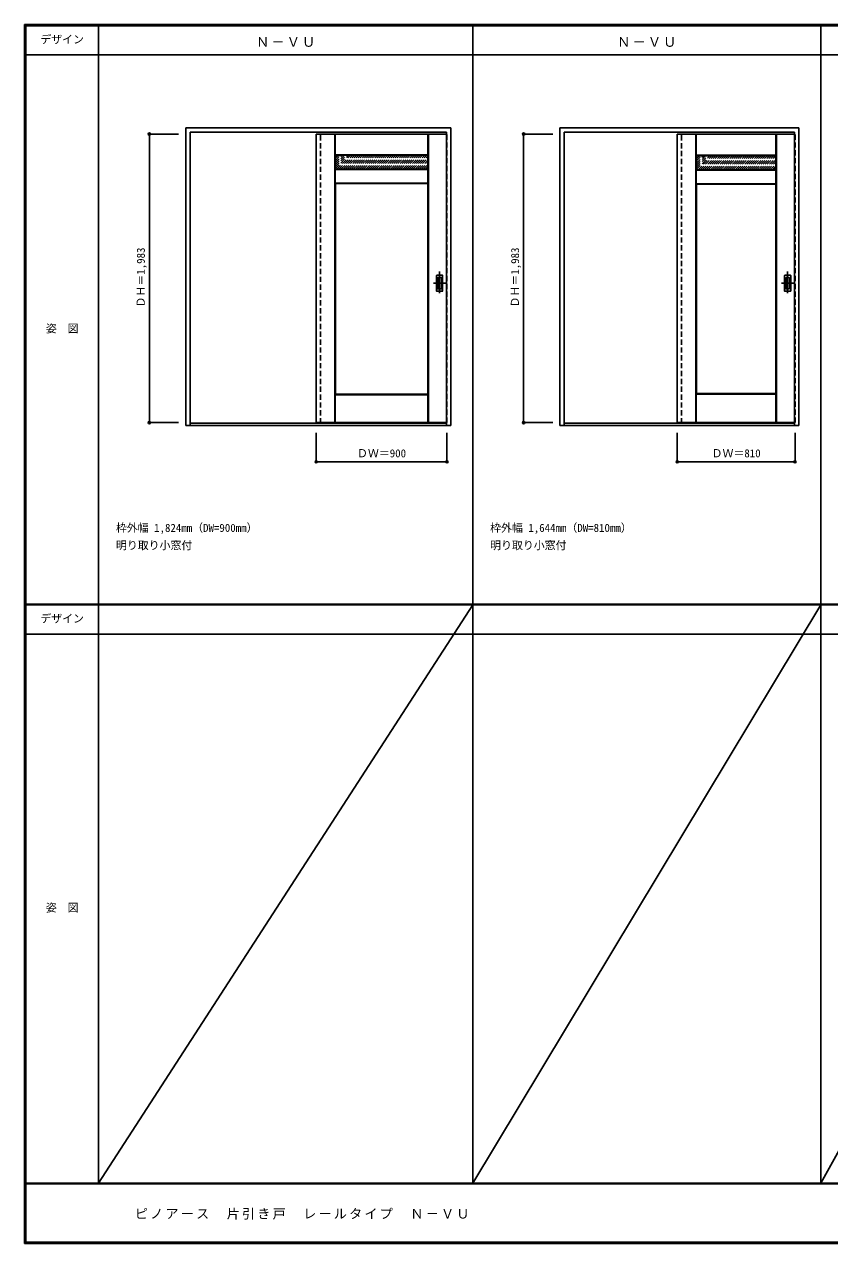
# Model space of a CAD drawing. Units: millimetres, scale not verified. Extents: x -6000 to 5700, y -4307 to 4175.
# Drawn here: x -6000 to -461, y -4205 to 4175 of the extents above; entities that cross this region are included whole.
import ezdxf
from ezdxf.enums import TextEntityAlignment as Align

# ---------------------------------------------------------------- set-up
doc = ezdxf.new("R2010")
doc.units = ezdxf.units.MM
doc.header["$LTSCALE"] = 30
doc.header["$PDMODE"] = 32
doc.header["$PDSIZE"] = 15
doc.linetypes.add('CHAIN1', pattern=[8, 5, -1, 1, -1])
doc.linetypes.add('DASHED1', pattern=[1.8, 1.2, -0.6])
for name, color, linetype in [('0-1_通り芯', 4, 'CHAIN1'), ('0-2_扉', 4, 'DASHED1'), ('0-3_仕上げ', 7, 'Continuous'), ('0-4_枠', 3, 'Continuous'), ('0-6_引手', 3, 'Continuous'), ('0-A_文字', 7, 'Continuous'), ('0-B_寸法', 7, 'Continuous'), ('0-C_ハッチ', 4, 'DASHED1'), ('F-1_枠', 6, 'Continuous'), ('F-A_文字', 7, 'Continuous')]:
    doc.layers.add(name, color=color, linetype=linetype)
doc.styles.add('ＭＳ ゴシック', font='')
doc.styles.get('ＭＳ ゴシック').set_extended_font_data('MS Gothic')

msp = doc.modelspace()

# ---------------------------------------------------------------- linework, layer by layer
at = {"layer": '0-1_通り芯'}
for p, q in [((-3144, 2476.5), (-3144, 2314.5)), ((-750, 2476.5), (-750, 2314.5)), ((-3103, 2395.5), (-3185, 2395.5)), ((-709, 2395.5), (-791, 2395.5))]:
    msp.add_line(p, q, dxfattribs=at)
at = {"layer": '0-2_扉'}
for p, q in [((-3993, 3421), (-3993, 3417)), ((-3096, 3421), (-3093, 3421)), ((-3093, 1438), (-3093, 3421)), ((-1509, 3421), (-1509, 3417)), ((-702, 3421), (-699, 3421)), ((-3096, 1438), (-3093, 1438))]:
    msp.add_line(p, q, dxfattribs=at)
at = {"layer": '0-2_扉', "color": 3, "linetype": 'Continuous'}
for p, q in [((-3096, 3421), (-3993, 3421)), ((-3993, 3421), (-3993, 1438)), ((-1509, 3421), (-1509, 1438)), ((-702, 3421), (-1509, 3421)), ((-3096, 1438), (-3993, 1438)), ((-702, 1438), (-1509, 1438))]:
    msp.add_line(p, q, dxfattribs=at)
at = {"layer": '0-2_扉'}
msp.add_lwpolyline([(-702, 1438), (-699, 1438), (-699, 3421)], dxfattribs=at)
at = {"layer": '0-3_仕上げ'}
for p, q in [((-3865, 1438), (-3865, 3421)), ((-3863.5, 3278), (-3863.5, 3421)), ((-3862, 3279.5), (-3862, 3421)), ((-3224, 3279.5), (-3224, 3421)), ((-3222.5, 3278), (-3222.5, 3421)), ((-3221, 1438), (-3221, 3421)), ((-1381, 1438), (-1381, 3421)), ((-1379.5, 3273.5), (-1379.5, 3421)), ((-1378, 3275), (-1378, 3421)), ((-830, 3275), (-830, 3421)), ((-828.5, 3273.5), (-828.5, 3421)), ((-827, 1438), (-827, 3421)), ((-3862, 3279.5), (-3863.5, 3278)), ((-3861, 3275.5), (-3863.5, 3278)), ((-3224, 3279.5), (-3862, 3279.5)), ((-1377, 3271), (-1379.5, 3273.5)), ((-3863.5, 3083), (-3863.5, 3178)), ((-3862, 3084.5), (-3862, 3176.5)), ((-3224, 3176.5), (-3862, 3176.5)), ((-3225, 3180.5), (-3222.5, 3178)), ((-3224, 3176.5), (-3222.5, 3178)), ((-3224, 3084.5), (-3224, 3176.5)), ((-3222.5, 3083), (-3222.5, 3178)), ((-1379.5, 3078.5), (-1379.5, 3173.5)), ((-1378, 3080), (-1378, 3172)), ((-830, 3172), (-1378, 3172)), ((-831, 3176), (-828.5, 3173.5)), ((-830, 3172), (-828.5, 3173.5)), ((-830, 3080), (-830, 3172)), ((-828.5, 3078.5), (-828.5, 3173.5)), ((-3862, 3084.5), (-3863.5, 3083)), ((-3861, 3080.5), (-3863.5, 3083)), ((-3862, 3084.5), (-3224, 3084.5)), ((-1378, 3080), (-1379.5, 3078.5)), ((-1377, 3076), (-1379.5, 3078.5)), ((-1378, 3080), (-830, 3080)), ((-3863.5, 1438), (-3863.5, 1631)), ((-3862, 1438), (-3862, 1629.5)), ((-3224, 1629.5), (-3862, 1629.5)), ((-3225, 1633.5), (-3222.5, 1631)), ((-3224, 1629.5), (-3222.5, 1631)), ((-3224, 1438), (-3224, 1629.5)), ((-3222.5, 1438), (-3222.5, 1631)), ((-1379.5, 1438), (-1379.5, 1635.5)), ((-1378, 1438), (-1378, 1634)), ((-830, 1634), (-1378, 1634)), ((-831, 1638), (-828.5, 1635.5)), ((-830, 1634), (-828.5, 1635.5)), ((-830, 1438), (-830, 1634)), ((-828.5, 1438), (-828.5, 1635.5))]:
    msp.add_line(p, q, dxfattribs=at)
at = {"layer": '0-3_仕上げ', "color": 3}
for p, q in [((-3861, 3180.5), (-3861, 3275.5)), ((-3225, 3275.5), (-3861, 3275.5)), ((-3225, 3180.5), (-3225, 3275.5)), ((-831, 3271), (-1377, 3271)), ((-1377, 3176), (-1377, 3271)), ((-831, 3176), (-831, 3271)), ((-3225, 3180.5), (-3861, 3180.5)), ((-831, 3176), (-1377, 3176)), ((-3861, 3080.5), (-3861, 1633.5)), ((-1377, 3076), (-1377, 1638)), ((-3225, 1633.5), (-3861, 1633.5)), ((-831, 1638), (-1377, 1638))]:
    msp.add_line(p, q, dxfattribs=at)
at = {"layer": '0-3_仕上げ'}
for points in [[(-3224, 3279.5), (-3222.5, 3278), (-3225, 3275.5)], [(-830, 3275), (-1378, 3275), (-1379.5, 3273.5)], [(-830, 3275), (-828.5, 3273.5), (-831, 3271)], [(-3862, 3176.5), (-3863.5, 3178), (-3861, 3180.5)], [(-1378, 3172), (-1379.5, 3173.5), (-1377, 3176)], [(-3224, 3084.5), (-3222.5, 3083), (-3225, 3080.5)], [(-830, 3080), (-828.5, 3078.5), (-831, 3076)], [(-3862, 1629.5), (-3863.5, 1631), (-3861, 1633.5)], [(-1378, 1634), (-1379.5, 1635.5), (-1377, 1638)]]:
    msp.add_lwpolyline(points, dxfattribs=at)
at = {"layer": '0-3_仕上げ', "color": 3}
for points in [[(-3861, 3080.5), (-3225, 3080.5), (-3225, 1633.5)], [(-1377, 3076), (-831, 3076), (-831, 1638)]]:
    msp.add_lwpolyline(points, dxfattribs=at)
at = {"layer": '0-4_枠'}
for p, q in [((-4890, 3465), (-3066, 3465)), ((-4890, 1418), (-4890, 3465)), ((-3066, 1418), (-3066, 3465)), ((-2316, 1418), (-2316, 3465)), ((-2316, 3465), (-672, 3465)), ((-672, 1418), (-672, 3465)), ((-4860, 3435), (-3096, 3435)), ((-4860, 1418), (-4860, 3435)), ((-3096, 1418), (-3096, 3435)), ((-2286, 1418), (-2286, 3435)), ((-2286, 3435), (-702, 3435)), ((-702, 1418), (-702, 3435)), ((-4860, 1433), (-3096, 1433)), ((-2286, 1433), (-702, 1433)), ((-4890, 1418), (-4860, 1418)), ((-4860, 1418), (-3096, 1418)), ((-3096, 1418), (-3066, 1418)), ((-2316, 1418), (-672, 1418))]:
    msp.add_line(p, q, dxfattribs=at)
at = {"layer": '0-4_枠', "color": 4, "linetype": 'DASHED1'}
for p, q in [((-3993, 1433), (-3993, 3435)), ((-3963, 1433), (-3963, 3435)), ((-1509, 1433), (-1509, 3435)), ((-1479, 1433), (-1479, 3435))]:
    msp.add_line(p, q, dxfattribs=at)
at = {"layer": '0-6_引手'}
for p, q in [((-3165, 2449), (-3165, 2342)), ((-3163.5, 2450.5), (-3124.5, 2450.5)), ((-3123, 2342), (-3123, 2449)), ((-771, 2449), (-771, 2342)), ((-769.5, 2450.5), (-730.5, 2450.5)), ((-729, 2342), (-729, 2449)), ((-3163.5, 2340.5), (-3124.5, 2340.5)), ((-769.5, 2340.5), (-730.5, 2340.5))]:
    msp.add_line(p, q, dxfattribs=at)
at = {"layer": '0-6_引手', "color": 7}
for p, q in [((-3156.5, 2433), (-3156.5, 2358)), ((-3155, 2434.5), (-3133, 2434.5)), ((-3131.5, 2358), (-3131.5, 2433)), ((-762.5, 2433), (-762.5, 2358)), ((-761, 2434.5), (-739, 2434.5)), ((-737.5, 2358), (-737.5, 2433)), ((-3155, 2356.5), (-3133, 2356.5)), ((-761, 2356.5), (-739, 2356.5))]:
    msp.add_line(p, q, dxfattribs=at)
at = {"layer": '0-6_引手'}
for centre, start, end in [((-3163.5, 2449), 90, 180), ((-3124.5, 2449), 0, 90), ((-769.5, 2449), 90, 180), ((-730.5, 2449), 0, 90), ((-3163.5, 2342), 180, 270), ((-3124.5, 2342), 270, 0), ((-769.5, 2342), 180, 270), ((-730.5, 2342), 270, 0)]:
    msp.add_arc(centre, 1.5, start, end, dxfattribs=at)
at = {"layer": '0-6_引手', "color": 7}
for centre, start, end in [((-3155, 2433), 90, 180), ((-3133, 2433), 0, 90), ((-761, 2433), 90, 180), ((-739, 2433), 0, 90), ((-3155, 2358), 180, 270), ((-3133, 2358), 270, 0), ((-761, 2358), 180, 270), ((-739, 2358), 270, 0)]:
    msp.add_arc(centre, 1.5, start, end, dxfattribs=at)
at = {"layer": '0-B_寸法', "color": 4}
for p, q in [((-5140, 3421), (-5140, 1438)), ((-5140, 3421), (-4940, 3421)), ((-2566, 3421), (-2566, 1438)), ((-2566, 3421), (-2366, 3421)), ((-5140, 1438), (-4940, 1438)), ((-2566, 1438), (-2366, 1438)), ((-3993, 1168), (-3993, 1368)), ((-3093, 1168), (-3093, 1368)), ((-1509, 1168), (-1509, 1368)), ((-699, 1168), (-699, 1368)), ((-3093, 1168), (-3993, 1168)), ((-699, 1168), (-1509, 1168))]:
    msp.add_line(p, q, dxfattribs=at)
at = {"layer": '0-B_寸法'}
for p in [(-5140, 3421), (-2566, 3421), (-5140, 1438), (-2566, 1438), (-3993, 1168), (-3093, 1168), (-1509, 1168), (-699, 1168)]:
    msp.add_point(p, dxfattribs=at)
at = {"layer": '0-C_ハッチ'}
for p, q in [((-3861, 3254.7), (-3840.2, 3275.5)), ((-3861, 3240.56), (-3826.06, 3275.5)), ((-3861, 3212.27), (-3797.77, 3275.5)), ((-3861, 3198.13), (-3783.63, 3275.5)), ((-3861, 3183.99), (-3769.49, 3275.5)), ((-3861, 3226.42), (-3811.92, 3275.5)), ((-3861, 3268.84), (-3854.34, 3275.5)), ((-3850.35, 3180.5), (-3755.35, 3275.5)), ((-3836.21, 3180.5), (-3741.21, 3275.5)), ((-3822.06, 3180.5), (-3727.06, 3275.5)), ((-3807.92, 3180.5), (-3712.92, 3275.5)), ((-3793.78, 3180.5), (-3698.78, 3275.5)), ((-3779.64, 3180.5), (-3684.64, 3275.5)), ((-3765.5, 3180.5), (-3670.5, 3275.5)), ((-3751.35, 3180.5), (-3656.35, 3275.5)), ((-3737.21, 3180.5), (-3642.21, 3275.5)), ((-3723.07, 3180.5), (-3628.07, 3275.5)), ((-3708.93, 3180.5), (-3613.93, 3275.5)), ((-3694.78, 3180.5), (-3599.78, 3275.5)), ((-3680.64, 3180.5), (-3585.64, 3275.5)), ((-3666.5, 3180.5), (-3571.5, 3275.5)), ((-3652.36, 3180.5), (-3557.36, 3275.5)), ((-3638.22, 3180.5), (-3543.22, 3275.5)), ((-3624.07, 3180.5), (-3529.07, 3275.5)), ((-3609.93, 3180.5), (-3514.93, 3275.5)), ((-3595.79, 3180.5), (-3500.79, 3275.5)), ((-3581.65, 3180.5), (-3486.65, 3275.5)), ((-3567.51, 3180.5), (-3472.51, 3275.5)), ((-3553.36, 3180.5), (-3458.36, 3275.5)), ((-3539.22, 3180.5), (-3444.22, 3275.5)), ((-3525.08, 3180.5), (-3430.08, 3275.5)), ((-3510.94, 3180.5), (-3415.94, 3275.5)), ((-3496.79, 3180.5), (-3401.79, 3275.5)), ((-3482.65, 3180.5), (-3387.65, 3275.5)), ((-3468.51, 3180.5), (-3373.51, 3275.5)), ((-3454.37, 3180.5), (-3359.37, 3275.5)), ((-3440.23, 3180.5), (-3345.23, 3275.5)), ((-3426.08, 3180.5), (-3331.08, 3275.5)), ((-3411.94, 3180.5), (-3316.94, 3275.5)), ((-3397.8, 3180.5), (-3302.8, 3275.5)), ((-3383.66, 3180.5), (-3288.66, 3275.5)), ((-3369.52, 3180.5), (-3274.52, 3275.5)), ((-3355.37, 3180.5), (-3260.37, 3275.5)), ((-3341.23, 3180.5), (-3246.23, 3275.5)), ((-3327.09, 3180.5), (-3232.09, 3275.5)), ((-3312.95, 3180.5), (-3225, 3268.45)), ((-1377, 3250.2), (-1356.2, 3271)), ((-1377, 3236.06), (-1342.06, 3271)), ((-1377, 3207.77), (-1313.77, 3271)), ((-1377, 3193.63), (-1299.63, 3271)), ((-1377, 3179.49), (-1285.49, 3271)), ((-1377, 3221.92), (-1327.92, 3271)), ((-1377, 3264.34), (-1370.34, 3271)), ((-1366.35, 3176), (-1271.35, 3271)), ((-1352.21, 3176), (-1257.21, 3271)), ((-1338.06, 3176), (-1243.06, 3271)), ((-1323.92, 3176), (-1228.92, 3271)), ((-1309.78, 3176), (-1214.78, 3271)), ((-1295.64, 3176), (-1200.64, 3271)), ((-1281.5, 3176), (-1186.5, 3271)), ((-1267.35, 3176), (-1172.35, 3271)), ((-1253.21, 3176), (-1158.21, 3271)), ((-1239.07, 3176), (-1144.07, 3271)), ((-1224.93, 3176), (-1129.93, 3271)), ((-1210.78, 3176), (-1115.78, 3271)), ((-1196.64, 3176), (-1101.64, 3271)), ((-1182.5, 3176), (-1087.5, 3271)), ((-1168.36, 3176), (-1073.36, 3271)), ((-1154.22, 3176), (-1059.22, 3271)), ((-1140.07, 3176), (-1045.07, 3271)), ((-1125.93, 3176), (-1030.93, 3271)), ((-1111.79, 3176), (-1016.79, 3271)), ((-1097.65, 3176), (-1002.65, 3271)), ((-1083.51, 3176), (-988.51, 3271)), ((-1069.36, 3176), (-974.36, 3271)), ((-1055.22, 3176), (-960.22, 3271)), ((-1041.08, 3176), (-946.08, 3271)), ((-1026.94, 3176), (-931.94, 3271)), ((-1012.79, 3176), (-917.79, 3271)), ((-998.65, 3176), (-903.65, 3271)), ((-984.51, 3176), (-889.51, 3271)), ((-970.37, 3176), (-875.37, 3271)), ((-956.23, 3176), (-861.23, 3271)), ((-942.08, 3176), (-847.08, 3271)), ((-927.94, 3176), (-832.94, 3271)), ((-3298.8, 3180.5), (-3225, 3254.31)), ((-3284.66, 3180.5), (-3225, 3240.16)), ((-3270.52, 3180.5), (-3225, 3226.02)), ((-3256.38, 3180.5), (-3225, 3211.88)), ((-3242.24, 3180.5), (-3225, 3197.74)), ((-913.8, 3176), (-831, 3258.8)), ((-899.66, 3176), (-831, 3244.66)), ((-885.52, 3176), (-831, 3230.52)), ((-871.37, 3176), (-831, 3216.37)), ((-857.23, 3176), (-831, 3202.23)), ((-843.09, 3176), (-831, 3188.09))]:
    msp.add_line(p, q, dxfattribs=at)
at = {"layer": 'F-1_枠'}
for p, q in [((-6000, 4175), (5700, 4175)), ((-6000, 4175), (-6000, -4205)), ((-6000, 4170), (5700, 4170)), ((-6000, 4165), (5700, 4165)), ((-5995, 4175), (-5995, -4205)), ((-5990, 4175), (-5990, -4205)), ((-5490, 4175), (-5490, -3790)), ((-2916, -3790), (-2916, 4175)), ((-522, -3790), (-522, 4175)), ((-6000, 3965), (5700, 3965)), ((-6000, 190.5), (5700, 190.5)), ((-6000, 187.5), (5700, 187.5)), ((-6000, 184.5), (5700, 184.5)), ((-6000, -15.5), (5700, -15.5)), ((5700, -3790), (-6000, -3790)), ((5700, -3795), (-6000, -3795)), ((5700, -4195), (-6000, -4195)), ((5700, -4200), (-6000, -4200)), ((5700, -4205), (-6000, -4205))]:
    msp.add_line(p, q, dxfattribs=at)
at = {"layer": 'F-A_文字'}
for p, q in [((-2916, 184.5), (-5490, -3790)), ((-522, 184.5), (-2916, -3790)), ((1678, 184.5), (-522, -3790))]:
    msp.add_line(p, q, dxfattribs=at)

# ---------------------------------------------------------------- texts
at = {"layer": '0-A_文字', "style": 'ＭＳ ゴシック'}
for s, p in [('枠外幅 1,824mm（DW=900mm）', (-5370, 670.5)), ('枠外幅 1,644mm（DW=810mm）', (-2796, 670.5)), ('明り取り小窓付', (-5370, 550.5)), ('明り取り小窓付', (-2796, 550.5))]:
    msp.add_text(s, height=54.99, dxfattribs=at).set_placement(p, align=Align.BOTTOM_LEFT)
at = {"layer": '0-A_文字', "char_height": 65.98, "attachment_point": 7, "style": 'ＭＳ ゴシック'}
for insert in [(-4405.5, 4020), (-1921.5, 4020)]:
    msp.add_mtext('\\T1.17;Ｎ－ＶＵ', dxfattribs=dict(at, insert=insert))
at = {"layer": '0-B_寸法', "style": 'ＭＳ ゴシック'}
for p in [(-5155, 2229.25), (-2581, 2229.25)]:
    msp.add_text('ＤＨ＝1,983', height=54.99, rotation=90, dxfattribs=at).set_placement(p, align=Align.BOTTOM_LEFT)
for s, p in [('ＤＷ＝900', (-3711.75, 1183)), ('ＤＷ＝810', (-1272.75, 1183))]:
    msp.add_text(s, height=54.99, dxfattribs=at).set_placement(p, align=Align.BOTTOM_LEFT)
at = {"layer": 'F-A_文字', "style": 'ＭＳ ゴシック'}
for s, p in [('デザイン', (-5890, 4027.5)), ('姿\u3000図', (-5852.5, 2040.25)), ('デザイン', (-5890, 47)), ('姿\u3000図', (-5852.5, -1940.25))]:
    msp.add_text(s, height=54.99, dxfattribs=at).set_placement(p, align=Align.BOTTOM_LEFT)
at = {"layer": 'F-A_文字', "insert": (-5240, -4040), "char_height": 65.98, "attachment_point": 7, "style": 'ＭＳ ゴシック'}
msp.add_mtext('\\T1.17;ピノアース\u3000片引き戸\u3000レールタイプ\u3000Ｎ－ＶＵ', dxfattribs=at)

doc.saveas('drawing.dxf')
